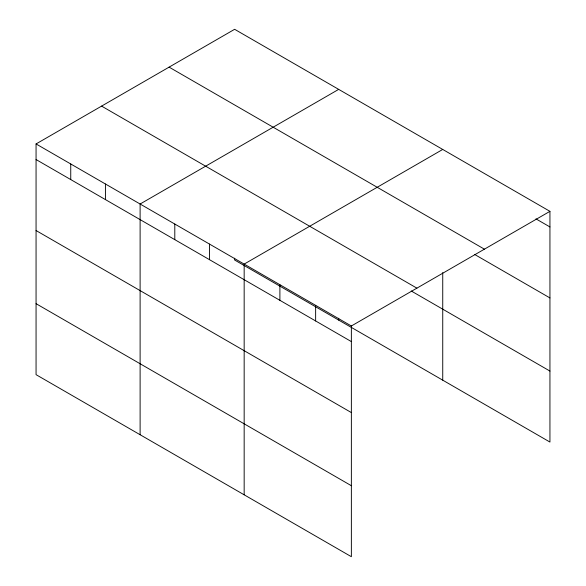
<?xml version="1.0" encoding="UTF-8"?>
<svg xmlns="http://www.w3.org/2000/svg" width="586" height="586" viewBox="0 0 586 586"><rect width="100%" height="100%" fill="white"/><g stroke="black" fill="none" stroke-linecap="round" stroke-linejoin="round"><path stroke-width="0.88" d="M351.366 412.573L351.366 325.984L36.061 143.944L36.061 374.659L351.366 556.7L351.366 412.573L36.061 230.532M234.634 258.192L234.634 260.016L549.939 442.056L549.939 211.341L234.634 29.3L36.061 143.944M338.686 89.372L140.113 204.016L140.113 434.731M442.738 149.445L244.164 264.088L244.164 494.804M351.366 325.984L549.939 211.341M535.956 218.871L549.939 226.943M169.105 67.134L484.41 249.175M474.587 254.427L549.939 297.93M101.59 106.11L416.895 288.151M411.204 290.971L549.939 371.07M36.061 159.546L351.366 341.587M36.061 303.673L351.366 485.713M442.738 272.607L442.738 380.16M338.686 318.271L338.686 320.088M315.634 305.357L315.634 320.96M279.896 284.723L279.896 300.325M209.48 244.069L209.48 259.671M174.796 224.042L174.796 239.645M105.429 183.997L105.429 199.599M70.745 163.97L70.745 179.572"/></g></svg>
